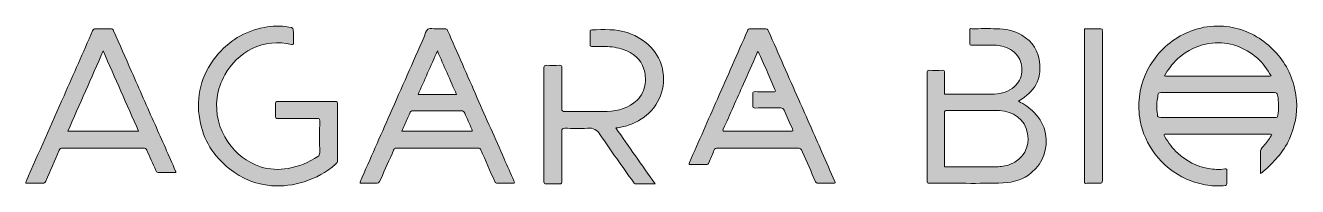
# Model space of a CAD drawing. Header units: centimetres. Extents: x 11.5 to 36.7, y -15.1 to -12.
import ezdxf

# ---------------------------------------------------------------- set-up
doc = ezdxf.new("R2010")
doc.units = ezdxf.units.CM
doc.header["$MEASUREMENT"] = 0
doc.layers.add('Layer 1', color=7, linetype='Continuous', lineweight=0)

# ---------------------------------------------------------------- blocks, each defined once
blk = doc.blocks.new('Block_0')
at = {"layer": 'Layer 1', "true_color": 0x76bcd7, "transparency": 33554687}
h = blk.add_hatch(color=143, dxfattribs=at)
h.dxf.hatch_style = 2
edge = h.paths.add_edge_path()
edge.add_spline(control_points=[(12.354, -14.043), (12.823, -14.043), (13.286, -14.043), (13.754, -14.043), (13.52, -13.514), (13.288, -12.99), (13.054, -12.459), (12.819, -12.991), (12.587, -13.515), (12.354, -14.043)], knot_values=[0, 0, 0, 0, 1, 1, 1, 2, 2, 2, 3, 3, 3, 3], degree=3, periodic=0)
edge = h.paths.add_edge_path()
edge.add_spline(control_points=[(14.494, -14.861), (14.374, -14.861), (14.256, -14.86), (14.139, -14.861), (14.11, -14.861), (14.105, -14.839), (14.097, -14.82), (14.036, -14.687), (13.975, -14.554), (13.917, -14.42), (13.903, -14.388), (13.883, -14.38), (13.85, -14.38), (13.317, -14.381), (12.783, -14.382), (12.25, -14.38), (12.215, -14.38), (12.198, -14.392), (12.185, -14.423), (12.096, -14.627), (12.006, -14.83), (11.918, -15.034), (11.905, -15.063), (11.89, -15.077), (11.856, -15.076), (11.755, -15.074), (11.654, -15.074), (11.552, -15.076), (11.517, -15.076), (11.516, -15.067), (11.529, -15.037), (11.779, -14.473), (12.029, -13.908), (12.279, -13.343), (12.468, -12.916), (12.657, -12.488), (12.845, -12.059), (12.858, -12.03), (12.872, -12.017), (12.906, -12.018), (13.002, -12.021), (13.099, -12.021), (13.195, -12.018), (13.231, -12.017), (13.247, -12.031), (13.261, -12.061), (13.378, -12.329), (13.497, -12.596), (13.615, -12.864), (13.77, -13.214), (13.925, -13.565), (14.08, -13.916), (14.216, -14.222), (14.351, -14.528), (14.487, -14.834), (14.49, -14.841), (14.491, -14.849), (14.494, -14.861)], knot_values=[0, 0, 0, 0, 1, 1, 1, 2, 2, 2, 3, 3, 3, 4, 4, 4, 5, 5, 5, 6, 6, 6, 7, 7, 7, 8, 8, 8, 9, 9, 9, 10, 10, 10, 11, 11, 11, 12, 12, 12, 13, 13, 13, 14, 14, 14, 15, 15, 15, 16, 16, 16, 17, 17, 17, 18, 18, 18, 19, 19, 19, 19], degree=3, periodic=0)
h = blk.add_hatch(color=143, dxfattribs=at)
h.dxf.hatch_style = 2
edge = h.paths.add_edge_path()
edge.add_spline(control_points=[(17.078, -13.46), (17.266, -13.46), (17.454, -13.461), (17.642, -13.459), (17.679, -13.459), (17.693, -13.467), (17.693, -13.507), (17.691, -13.878), (17.691, -14.249), (17.693, -14.62), (17.693, -14.657), (17.675, -14.675), (17.651, -14.697), (17.471, -14.861), (17.26, -14.97), (17.029, -15.044), (16.819, -15.111), (16.602, -15.14), (16.383, -15.123), (16.074, -15.098), (15.796, -14.983), (15.553, -14.789), (15.237, -14.538), (15.033, -14.215), (14.964, -13.817), (14.884, -13.357), (14.993, -12.938), (15.285, -12.573), (15.531, -12.265), (15.849, -12.066), (16.238, -11.992), (16.398, -11.962), (16.562, -11.954), (16.724, -11.986), (16.817, -12.004), (16.817, -12.003), (16.817, -12.097), (16.817, -12.164), (16.817, -12.231), (16.818, -12.298), (16.818, -12.325), (16.813, -12.335), (16.781, -12.328), (16.512, -12.27), (16.25, -12.288), (16.002, -12.412), (15.768, -12.529), (15.587, -12.702), (15.46, -12.932), (15.381, -13.074), (15.325, -13.225), (15.307, -13.386), (15.272, -13.702), (15.34, -13.994), (15.521, -14.257), (15.683, -14.491), (15.895, -14.658), (16.167, -14.748), (16.345, -14.807), (16.528, -14.813), (16.711, -14.78), (16.923, -14.742), (17.122, -14.668), (17.3, -14.544), (17.328, -14.525), (17.338, -14.505), (17.338, -14.472), (17.336, -14.262), (17.336, -14.051), (17.338, -13.84), (17.338, -13.802), (17.328, -13.791), (17.289, -13.791), (17.03, -13.793), (16.772, -13.791), (16.513, -13.793), (16.472, -13.794), (16.46, -13.783), (16.462, -13.742), (16.465, -13.665), (16.465, -13.588), (16.462, -13.512), (16.46, -13.472), (16.471, -13.458), (16.513, -13.459), (16.701, -13.461), (16.889, -13.46), (17.078, -13.46)], knot_values=[0, 0, 0, 0, 1, 1, 1, 2, 2, 2, 3, 3, 3, 4, 4, 4, 5, 5, 5, 6, 6, 6, 7, 7, 7, 8, 8, 8, 9, 9, 9, 10, 10, 10, 11, 11, 11, 12, 12, 12, 13, 13, 13, 14, 14, 14, 15, 15, 15, 16, 16, 16, 17, 17, 17, 18, 18, 18, 19, 19, 19, 20, 20, 20, 21, 21, 21, 22, 22, 22, 23, 23, 23, 24, 24, 24, 25, 25, 25, 26, 26, 26, 27, 27, 27, 28, 28, 28, 29, 29, 29, 29], degree=3, periodic=0)
h = blk.add_hatch(color=143, dxfattribs=at)
h.dxf.hatch_style = 2
edge = h.paths.add_edge_path()
edge.add_spline(control_points=[(20.045, -13.32), (19.92, -13.034), (19.795, -12.752), (19.666, -12.459), (19.535, -12.754), (19.41, -13.036), (19.284, -13.32), (19.54, -13.32), (19.79, -13.32), (20.045, -13.32)], knot_values=[0, 0, 0, 0, 1, 1, 1, 2, 2, 2, 3, 3, 3, 3], degree=3, periodic=0)
edge = h.paths.add_edge_path()
edge.add_spline(control_points=[(18.965, -14.043), (18.98, -14.045), (18.987, -14.046), (18.995, -14.046), (19.438, -14.046), (19.881, -14.046), (20.324, -14.047), (20.366, -14.047), (20.361, -14.032), (20.349, -14.005), (20.302, -13.9), (20.253, -13.795), (20.209, -13.688), (20.195, -13.654), (20.179, -13.643), (20.142, -13.643), (19.824, -13.645), (19.505, -13.645), (19.186, -13.643), (19.149, -13.643), (19.131, -13.654), (19.12, -13.689), (19.106, -13.729), (19.086, -13.766), (19.069, -13.805), (19.034, -13.883), (19.001, -13.962), (18.965, -14.043)], knot_values=[0, 0, 0, 0, 1, 1, 1, 2, 2, 2, 3, 3, 3, 4, 4, 4, 5, 5, 5, 6, 6, 6, 7, 7, 7, 8, 8, 8, 9, 9, 9, 9], degree=3, periodic=0)
edge = h.paths.add_edge_path()
edge.add_spline(control_points=[(21.005, -15.075), (20.954, -15.075), (20.903, -15.073), (20.852, -15.076), (20.824, -15.077), (20.812, -15.065), (20.802, -15.042), (20.71, -14.833), (20.618, -14.626), (20.527, -14.417), (20.516, -14.392), (20.503, -14.38), (20.473, -14.38), (19.933, -14.381), (19.393, -14.381), (18.853, -14.38), (18.822, -14.38), (18.811, -14.395), (18.8, -14.419), (18.716, -14.611), (18.63, -14.802), (18.546, -14.994), (18.51, -15.074), (18.512, -15.075), (18.422, -15.075), (18.337, -15.075), (18.252, -15.074), (18.167, -15.076), (18.132, -15.076), (18.13, -15.065), (18.142, -15.036), (18.339, -14.591), (18.535, -14.147), (18.732, -13.703), (18.956, -13.195), (19.18, -12.686), (19.404, -12.178), (19.427, -12.127), (19.436, -12.059), (19.479, -12.029), (19.522, -11.999), (19.587, -12.021), (19.643, -12.02), (19.7, -12.018), (19.757, -12.02), (19.814, -12.019), (19.84, -12.018), (19.856, -12.026), (19.867, -12.051), (20.063, -12.497), (20.259, -12.943), (20.456, -13.389), (20.632, -13.789), (20.809, -14.189), (20.986, -14.589), (21.051, -14.736), (21.115, -14.883), (21.182, -15.03), (21.198, -15.065), (21.194, -15.079), (21.152, -15.076), (21.103, -15.073), (21.054, -15.075), (21.005, -15.075)], knot_values=[0, 0, 0, 0, 1, 1, 1, 2, 2, 2, 3, 3, 3, 4, 4, 4, 5, 5, 5, 6, 6, 6, 7, 7, 7, 8, 8, 8, 9, 9, 9, 10, 10, 10, 11, 11, 11, 12, 12, 12, 13, 13, 13, 14, 14, 14, 15, 15, 15, 16, 16, 16, 17, 17, 17, 18, 18, 18, 19, 19, 19, 20, 20, 20, 21, 21, 21, 21], degree=3, periodic=0)
h = blk.add_hatch(color=143, dxfattribs=at)
h.dxf.hatch_style = 2
edge = h.paths.add_edge_path()
edge.add_spline(control_points=[(23.196, -13.982), (23.456, -14.351), (23.711, -14.714), (23.972, -15.086), (23.834, -15.086), (23.707, -15.086), (23.58, -15.086), (23.559, -15.086), (23.555, -15.067), (23.546, -15.055), (23.326, -14.743), (23.102, -14.435), (22.89, -14.118), (22.824, -14.019), (22.756, -13.975), (22.635, -13.985), (22.487, -13.998), (22.337, -13.99), (22.188, -13.987), (22.143, -13.986), (22.128, -13.996), (22.128, -14.045), (22.131, -14.375), (22.129, -14.705), (22.13, -15.035), (22.13, -15.074), (22.123, -15.089), (22.08, -15.087), (21.993, -15.084), (21.906, -15.085), (21.82, -15.087), (21.787, -15.088), (21.774, -15.08), (21.774, -15.044), (21.775, -14.291), (21.775, -13.538), (21.774, -12.785), (21.774, -12.75), (21.786, -12.742), (21.819, -12.742), (21.908, -12.744), (21.996, -12.745), (22.084, -12.742), (22.122, -12.741), (22.13, -12.753), (22.13, -12.789), (22.129, -13.059), (22.131, -13.328), (22.128, -13.598), (22.128, -13.647), (22.142, -13.656), (22.188, -13.656), (22.468, -13.653), (22.748, -13.659), (23.028, -13.653), (23.248, -13.648), (23.454, -13.588), (23.618, -13.433), (23.711, -13.345), (23.763, -13.229), (23.778, -13.101), (23.788, -13.005), (23.783, -12.91), (23.753, -12.817), (23.688, -12.613), (23.536, -12.5), (23.344, -12.43), (23.23, -12.389), (23.11, -12.373), (22.989, -12.372), (22.902, -12.371), (22.816, -12.371), (22.729, -12.372), (22.705, -12.372), (22.689, -12.369), (22.689, -12.338), (22.691, -12.248), (22.691, -12.158), (22.69, -12.069), (22.689, -12.045), (22.699, -12.037), (22.722, -12.038), (22.957, -12.041), (23.195, -12.017), (23.425, -12.096), (23.628, -12.165), (23.805, -12.271), (23.941, -12.441), (24.045, -12.569), (24.107, -12.715), (24.13, -12.874), (24.183, -13.242), (24.03, -13.609), (23.672, -13.822), (23.6, -13.864), (23.525, -13.899), (23.446, -13.927), (23.368, -13.954), (23.286, -13.969), (23.196, -13.982)], knot_values=[0, 0, 0, 0, 1, 1, 1, 2, 2, 2, 3, 3, 3, 4, 4, 4, 5, 5, 5, 6, 6, 6, 7, 7, 7, 8, 8, 8, 9, 9, 9, 10, 10, 10, 11, 11, 11, 12, 12, 12, 13, 13, 13, 14, 14, 14, 15, 15, 15, 16, 16, 16, 17, 17, 17, 18, 18, 18, 19, 19, 19, 20, 20, 20, 21, 21, 21, 22, 22, 22, 23, 23, 23, 24, 24, 24, 25, 25, 25, 26, 26, 26, 27, 27, 27, 28, 28, 28, 29, 29, 29, 30, 30, 30, 31, 31, 31, 32, 32, 32, 33, 33, 33, 33], degree=3, periodic=0)
h = blk.add_hatch(color=143, dxfattribs=at)
h.dxf.hatch_style = 2
edge = h.paths.add_edge_path()
edge.add_spline(control_points=[(26.014, -12.47), (25.994, -12.482), (25.991, -12.501), (25.984, -12.517), (25.896, -12.714), (25.809, -12.912), (25.722, -13.11), (25.589, -13.408), (25.457, -13.707), (25.324, -14.005), (25.308, -14.041), (25.315, -14.047), (25.352, -14.047), (25.789, -14.046), (26.226, -14.046), (26.662, -14.047), (26.709, -14.048), (26.705, -14.033), (26.691, -14.001), (26.635, -13.878), (26.58, -13.755), (26.528, -13.63), (26.514, -13.596), (26.496, -13.585), (26.46, -13.585), (26.291, -13.587), (26.123, -13.585), (25.954, -13.587), (25.917, -13.587), (25.907, -13.577), (25.908, -13.54), (25.911, -13.464), (25.911, -13.387), (25.908, -13.31), (25.907, -13.273), (25.918, -13.263), (25.955, -13.263), (26.074, -13.265), (26.194, -13.263), (26.313, -13.265), (26.35, -13.265), (26.367, -13.264), (26.345, -13.219), (26.288, -13.097), (26.237, -12.972), (26.183, -12.848), (26.127, -12.722), (26.071, -12.597), (26.014, -12.47)], knot_values=[0, 0, 0, 0, 1, 1, 1, 2, 2, 2, 3, 3, 3, 4, 4, 4, 5, 5, 5, 6, 6, 6, 7, 7, 7, 8, 8, 8, 9, 9, 9, 10, 10, 10, 11, 11, 11, 12, 12, 12, 13, 13, 13, 14, 14, 14, 15, 15, 15, 16, 16, 16, 16], degree=3, periodic=0)
edge = h.paths.add_edge_path()
edge.add_spline(control_points=[(26.01, -12.019), (26.054, -12.019), (26.099, -12.022), (26.142, -12.019), (26.181, -12.016), (26.202, -12.027), (26.219, -12.066), (26.417, -12.519), (26.617, -12.972), (26.817, -13.425), (26.969, -13.77), (27.122, -14.115), (27.274, -14.459), (27.36, -14.653), (27.444, -14.846), (27.531, -15.039), (27.544, -15.069), (27.535, -15.075), (27.506, -15.075), (27.403, -15.074), (27.3, -15.074), (27.197, -15.075), (27.172, -15.076), (27.16, -15.068), (27.149, -15.045), (27.064, -14.85), (26.977, -14.656), (26.891, -14.461), (26.856, -14.381), (26.858, -14.381), (26.773, -14.381), (26.253, -14.381), (25.733, -14.381), (25.212, -14.38), (25.174, -14.38), (25.154, -14.39), (25.139, -14.426), (25.108, -14.508), (25.07, -14.587), (25.037, -14.668), (25.027, -14.693), (25.015, -14.704), (24.987, -14.703), (24.884, -14.701), (24.781, -14.702), (24.678, -14.703), (24.643, -14.703), (24.639, -14.693), (24.653, -14.663), (24.838, -14.246), (25.022, -13.829), (25.207, -13.411), (25.405, -12.961), (25.604, -12.511), (25.801, -12.06), (25.814, -12.031), (25.829, -12.017), (25.863, -12.019), (25.912, -12.021), (25.961, -12.019), (26.01, -12.019)], knot_values=[0, 0, 0, 0, 1, 1, 1, 2, 2, 2, 3, 3, 3, 4, 4, 4, 5, 5, 5, 6, 6, 6, 7, 7, 7, 8, 8, 8, 9, 9, 9, 10, 10, 10, 11, 11, 11, 12, 12, 12, 13, 13, 13, 14, 14, 14, 15, 15, 15, 16, 16, 16, 17, 17, 17, 18, 18, 18, 19, 19, 19, 20, 20, 20, 20], degree=3, periodic=0)
at = {"layer": 'Layer 1', "true_color": 0x95cfc7, "transparency": 33554687}
h = blk.add_hatch(color=9, dxfattribs=at)
h.dxf.hatch_style = 2
edge = h.paths.add_edge_path()
edge.add_spline(control_points=[(30.992, -14.703), (30.908, -14.738), (30.818, -14.74), (30.73, -14.753), (30.73, -14.753), (30.73, -14.753), (30.73, -14.753), (30.692, -14.753), (30.655, -14.752), (30.617, -14.752), (30.311, -14.752), (30.006, -14.752), (29.7, -14.751), (29.7, -14.397), (29.701, -14.042), (29.699, -13.688), (29.699, -13.644), (29.711, -13.634), (29.754, -13.634), (30.099, -13.636), (30.444, -13.628), (30.789, -13.639), (31.044, -13.647), (31.301, -13.806), (31.344, -14.093), (31.386, -14.37), (31.272, -14.587), (30.992, -14.703)], knot_values=[0, 0, 0, 0, 1, 1, 1, 2, 2, 2, 3, 3, 3, 4, 4, 4, 5, 5, 5, 6, 6, 6, 7, 7, 7, 8, 8, 8, 9, 9, 9, 9], degree=3, periodic=0)
edge = h.paths.add_edge_path()
edge.add_spline(control_points=[(31.7, -14.099), (31.677, -13.934), (31.589, -13.796), (31.474, -13.675), (31.386, -13.582), (31.278, -13.516), (31.164, -13.452), (31.206, -13.423), (31.246, -13.398), (31.284, -13.37), (31.405, -13.277), (31.507, -13.17), (31.555, -13.021), (31.587, -12.924), (31.593, -12.825), (31.586, -12.723), (31.571, -12.465), (31.445, -12.277), (31.228, -12.143), (31.075, -12.049), (30.906, -12.024), (30.732, -12.019), (30.57, -12.015), (30.408, -12.018), (30.246, -12.019), (30.231, -12.019), (30.213, -12.011), (30.202, -12.029), (30.201, -12.122), (30.202, -12.214), (30.2, -12.307), (30.199, -12.335), (30.21, -12.343), (30.236, -12.342), (30.388, -12.341), (30.539, -12.341), (30.691, -12.341), (30.739, -12.348), (30.788, -12.351), (30.835, -12.363), (30.959, -12.395), (31.069, -12.451), (31.146, -12.558), (31.213, -12.652), (31.242, -12.756), (31.231, -12.871), (31.219, -12.989), (31.17, -13.088), (31.081, -13.167), (30.97, -13.265), (30.834, -13.299), (30.691, -13.313), (30.66, -13.312), (30.628, -13.312), (30.597, -13.312), (30.298, -13.311), (29.999, -13.311), (29.7, -13.31), (29.7, -13.17), (29.699, -13.029), (29.701, -12.889), (29.701, -12.854), (29.693, -12.84), (29.655, -12.841), (29.57, -12.844), (29.485, -12.843), (29.4, -12.841), (29.366, -12.84), (29.355, -12.85), (29.355, -12.885), (29.356, -13.6), (29.356, -14.316), (29.355, -15.031), (29.355, -15.064), (29.363, -15.077), (29.399, -15.076), (29.886, -15.07), (30.373, -15.086), (30.861, -15.067), (31.07, -15.059), (31.259, -15.002), (31.422, -14.865), (31.663, -14.662), (31.743, -14.401), (31.7, -14.099)], knot_values=[0, 0, 0, 0, 1, 1, 1, 2, 2, 2, 3, 3, 3, 4, 4, 4, 5, 5, 5, 6, 6, 6, 7, 7, 7, 8, 8, 8, 9, 9, 9, 10, 10, 10, 11, 11, 11, 12, 12, 12, 13, 13, 13, 14, 14, 14, 15, 15, 15, 16, 16, 16, 17, 17, 17, 18, 18, 18, 19, 19, 19, 20, 20, 20, 21, 21, 21, 22, 22, 22, 23, 23, 23, 24, 24, 24, 25, 25, 25, 26, 26, 26, 27, 27, 27, 28, 28, 28, 28], degree=3, periodic=0)
h = blk.add_hatch(color=9, dxfattribs=at)
h.dxf.hatch_style = 2
edge = h.paths.add_edge_path()
edge.add_spline(control_points=[(32.47, -12.029), (32.469, -12.042), (32.469, -12.055), (32.469, -12.068), (32.469, -13.054), (32.469, -14.04), (32.469, -15.026), (32.469, -15.039), (32.469, -15.052), (32.47, -15.065), (32.481, -15.084), (32.499, -15.075), (32.514, -15.076), (32.596, -15.077), (32.678, -15.076), (32.759, -15.076), (32.823, -15.076), (32.823, -15.076), (32.823, -15.013), (32.823, -14.036), (32.823, -13.058), (32.823, -12.081), (32.823, -12.069), (32.822, -12.058), (32.823, -12.047), (32.824, -12.026), (32.814, -12.018), (32.794, -12.018), (32.692, -12.018), (32.591, -12.018), (32.49, -12.018), (32.481, -12.018), (32.473, -12.02), (32.47, -12.029)], knot_values=[0, 0, 0, 0, 1, 1, 1, 2, 2, 2, 3, 3, 3, 4, 4, 4, 5, 5, 5, 6, 6, 6, 7, 7, 7, 8, 8, 8, 9, 9, 9, 10, 10, 10, 11, 11, 11, 11], degree=3, periodic=0)
edge.add_line((32.47, -12.029), (32.47, -12.029))
h = blk.add_hatch(color=9, dxfattribs=at)
h.dxf.hatch_style = 2
edge = h.paths.add_edge_path()
edge.add_spline(control_points=[(34.31, -12.616), (34.507, -12.443), (34.729, -12.329), (34.994, -12.302), (35.339, -12.267), (35.631, -12.382), (35.89, -12.603), (36.004, -12.702), (36.086, -12.823), (36.162, -12.951), (36.148, -12.964), (36.131, -12.959), (36.115, -12.959), (35.442, -12.959), (34.769, -12.959), (34.096, -12.958), (34.08, -12.958), (34.063, -12.966), (34.05, -12.95), (34.127, -12.831), (34.203, -12.711), (34.31, -12.616)], knot_values=[0, 0, 0, 0, 1, 1, 1, 2, 2, 2, 3, 3, 3, 4, 4, 4, 5, 5, 5, 6, 6, 6, 7, 7, 7, 7], degree=3, periodic=0)
edge = h.paths.add_edge_path()
edge.add_spline(control_points=[(36.664, -13.437), (36.652, -13.298), (36.626, -13.164), (36.581, -13.033), (36.481, -12.742), (36.303, -12.504), (36.066, -12.31), (35.821, -12.109), (35.538, -11.998), (35.223, -11.97), (35.049, -11.955), (34.874, -11.973), (34.706, -12.022), (34.384, -12.116), (34.114, -12.292), (33.902, -12.553), (33.71, -12.792), (33.589, -13.06), (33.557, -13.367), (33.541, -13.527), (33.541, -13.686), (33.572, -13.843), (33.62, -14.081), (33.716, -14.297), (33.863, -14.491), (34.03, -14.712), (34.24, -14.877), (34.491, -14.994), (34.625, -15.057), (34.766, -15.092), (34.911, -15.114), (35.025, -15.131), (35.141, -15.134), (35.257, -15.118), (35.284, -15.114), (35.287, -15.102), (35.287, -15.08), (35.286, -14.995), (35.285, -14.91), (35.288, -14.825), (35.289, -14.793), (35.277, -14.786), (35.249, -14.791), (35.139, -14.809), (35.029, -14.8), (34.919, -14.782), (34.687, -14.744), (34.489, -14.636), (34.316, -14.482), (34.211, -14.389), (34.132, -14.275), (34.061, -14.156), (34.032, -14.107), (34.033, -14.105), (34.091, -14.105), (34.77, -14.105), (35.449, -14.105), (36.128, -14.105), (36.144, -14.105), (36.159, -14.107), (36.178, -14.108), (36.139, -14.189), (36.084, -14.251), (36.033, -14.317), (36.005, -14.354), (35.954, -14.38), (35.954, -14.435), (35.953, -14.58), (35.954, -14.726), (35.954, -14.881), (35.976, -14.865), (35.993, -14.855), (36.007, -14.843), (36.109, -14.756), (36.204, -14.661), (36.291, -14.559), (36.384, -14.449), (36.467, -14.332), (36.525, -14.199), (36.631, -13.956), (36.686, -13.705), (36.664, -13.437)], knot_values=[0, 0, 0, 0, 1, 1, 1, 2, 2, 2, 3, 3, 3, 4, 4, 4, 5, 5, 5, 6, 6, 6, 7, 7, 7, 8, 8, 8, 9, 9, 9, 10, 10, 10, 11, 11, 11, 12, 12, 12, 13, 13, 13, 14, 14, 14, 15, 15, 15, 16, 16, 16, 17, 17, 17, 18, 18, 18, 19, 19, 19, 20, 20, 20, 21, 21, 21, 22, 22, 22, 23, 23, 23, 24, 24, 24, 25, 25, 25, 26, 26, 26, 27, 27, 27, 27], degree=3, periodic=0)
edge = h.paths.add_edge_path()
edge.add_spline(control_points=[(33.901, -13.644), (33.901, -13.586), (33.901, -13.528), (33.901, -13.47), (33.908, -13.423), (33.918, -13.377), (33.922, -13.33), (33.925, -13.292), (33.941, -13.282), (33.978, -13.282), (34.316, -13.284), (34.655, -13.283), (34.993, -13.283), (35.405, -13.283), (35.818, -13.284), (36.23, -13.282), (36.268, -13.282), (36.283, -13.29), (36.291, -13.333), (36.317, -13.468), (36.311, -13.601), (36.297, -13.736), (36.294, -13.772), (36.27, -13.773), (36.242, -13.773), (35.931, -13.773), (35.62, -13.773), (35.309, -13.773), (34.866, -13.773), (34.423, -13.772), (33.98, -13.774), (33.933, -13.774), (33.914, -13.758), (33.914, -13.716), (33.914, -13.691), (33.906, -13.668), (33.901, -13.644)], knot_values=[0, 0, 0, 0, 1, 1, 1, 2, 2, 2, 3, 3, 3, 4, 4, 4, 5, 5, 5, 6, 6, 6, 7, 7, 7, 8, 8, 8, 9, 9, 9, 10, 10, 10, 11, 11, 11, 12, 12, 12, 12], degree=3, periodic=0)
edge.add_line((33.901, -13.644), (33.901, -13.644))
at = {"layer": 'Layer 1'}
for points, knots in [([(14.494, -14.861), (14.374, -14.861), (14.256, -14.86), (14.139, -14.861), (14.11, -14.861), (14.105, -14.839), (14.097, -14.82), (14.036, -14.687), (13.975, -14.554), (13.917, -14.42), (13.903, -14.388), (13.883, -14.38), (13.85, -14.38), (13.317, -14.381), (12.783, -14.382), (12.25, -14.38), (12.215, -14.38), (12.198, -14.392), (12.185, -14.423), (12.096, -14.627), (12.006, -14.83), (11.918, -15.034), (11.905, -15.063), (11.89, -15.077), (11.856, -15.076), (11.755, -15.074), (11.654, -15.074), (11.552, -15.076), (11.517, -15.076), (11.516, -15.067), (11.529, -15.037), (11.779, -14.473), (12.029, -13.908), (12.279, -13.343), (12.468, -12.916), (12.657, -12.488), (12.845, -12.059), (12.858, -12.03), (12.872, -12.017), (12.906, -12.018), (13.002, -12.021), (13.099, -12.021), (13.195, -12.018), (13.231, -12.017), (13.247, -12.031), (13.261, -12.061), (13.378, -12.329), (13.497, -12.596), (13.615, -12.864), (13.77, -13.214), (13.925, -13.565), (14.08, -13.916), (14.216, -14.222), (14.351, -14.528), (14.487, -14.834), (14.49, -14.841), (14.491, -14.849), (14.494, -14.861)], [0, 0, 0, 0, 1, 1, 1, 2, 2, 2, 3, 3, 3, 4, 4, 4, 5, 5, 5, 6, 6, 6, 7, 7, 7, 8, 8, 8, 9, 9, 9, 10, 10, 10, 11, 11, 11, 12, 12, 12, 13, 13, 13, 14, 14, 14, 15, 15, 15, 16, 16, 16, 17, 17, 17, 18, 18, 18, 19, 19, 19, 19]), ([(17.078, -13.46), (17.266, -13.46), (17.454, -13.461), (17.642, -13.459), (17.679, -13.459), (17.693, -13.467), (17.693, -13.507), (17.691, -13.878), (17.691, -14.249), (17.693, -14.62), (17.693, -14.657), (17.675, -14.675), (17.651, -14.697), (17.471, -14.861), (17.26, -14.97), (17.029, -15.044), (16.819, -15.111), (16.602, -15.14), (16.383, -15.123), (16.074, -15.098), (15.796, -14.983), (15.553, -14.789), (15.237, -14.538), (15.033, -14.215), (14.964, -13.817), (14.884, -13.357), (14.993, -12.938), (15.285, -12.573), (15.531, -12.265), (15.849, -12.066), (16.238, -11.992), (16.398, -11.962), (16.562, -11.954), (16.724, -11.986), (16.817, -12.004), (16.817, -12.003), (16.817, -12.097), (16.817, -12.164), (16.817, -12.231), (16.818, -12.298), (16.818, -12.325), (16.813, -12.335), (16.781, -12.328), (16.512, -12.27), (16.25, -12.288), (16.002, -12.412), (15.768, -12.529), (15.587, -12.702), (15.46, -12.932), (15.381, -13.074), (15.325, -13.225), (15.307, -13.386), (15.272, -13.702), (15.34, -13.994), (15.521, -14.257), (15.683, -14.491), (15.895, -14.658), (16.167, -14.748), (16.345, -14.807), (16.528, -14.813), (16.711, -14.78), (16.923, -14.742), (17.122, -14.668), (17.3, -14.544), (17.328, -14.525), (17.338, -14.505), (17.338, -14.472), (17.336, -14.262), (17.336, -14.051), (17.338, -13.84), (17.338, -13.802), (17.328, -13.791), (17.289, -13.791), (17.03, -13.793), (16.772, -13.791), (16.513, -13.793), (16.472, -13.794), (16.46, -13.783), (16.462, -13.742), (16.465, -13.665), (16.465, -13.588), (16.462, -13.512), (16.46, -13.472), (16.471, -13.458), (16.513, -13.459), (16.701, -13.461), (16.889, -13.46), (17.078, -13.46)], [0, 0, 0, 0, 1, 1, 1, 2, 2, 2, 3, 3, 3, 4, 4, 4, 5, 5, 5, 6, 6, 6, 7, 7, 7, 8, 8, 8, 9, 9, 9, 10, 10, 10, 11, 11, 11, 12, 12, 12, 13, 13, 13, 14, 14, 14, 15, 15, 15, 16, 16, 16, 17, 17, 17, 18, 18, 18, 19, 19, 19, 20, 20, 20, 21, 21, 21, 22, 22, 22, 23, 23, 23, 24, 24, 24, 25, 25, 25, 26, 26, 26, 27, 27, 27, 28, 28, 28, 29, 29, 29, 29]), ([(21.005, -15.075), (20.954, -15.075), (20.903, -15.073), (20.852, -15.076), (20.824, -15.077), (20.812, -15.065), (20.802, -15.042), (20.71, -14.833), (20.618, -14.626), (20.527, -14.417), (20.516, -14.392), (20.503, -14.38), (20.473, -14.38), (19.933, -14.381), (19.393, -14.381), (18.853, -14.38), (18.822, -14.38), (18.811, -14.395), (18.8, -14.419), (18.716, -14.611), (18.63, -14.802), (18.546, -14.994), (18.51, -15.074), (18.512, -15.075), (18.422, -15.075), (18.337, -15.075), (18.252, -15.074), (18.167, -15.076), (18.132, -15.076), (18.13, -15.065), (18.142, -15.036), (18.339, -14.591), (18.535, -14.147), (18.732, -13.703), (18.956, -13.195), (19.18, -12.686), (19.404, -12.178), (19.427, -12.127), (19.436, -12.059), (19.479, -12.029), (19.522, -11.999), (19.587, -12.021), (19.643, -12.02), (19.7, -12.018), (19.757, -12.02), (19.814, -12.019), (19.84, -12.018), (19.856, -12.026), (19.867, -12.051), (20.063, -12.497), (20.259, -12.943), (20.456, -13.389), (20.632, -13.789), (20.809, -14.189), (20.986, -14.589), (21.051, -14.736), (21.115, -14.883), (21.182, -15.03), (21.198, -15.065), (21.194, -15.079), (21.152, -15.076), (21.103, -15.073), (21.054, -15.075), (21.005, -15.075)], [0, 0, 0, 0, 1, 1, 1, 2, 2, 2, 3, 3, 3, 4, 4, 4, 5, 5, 5, 6, 6, 6, 7, 7, 7, 8, 8, 8, 9, 9, 9, 10, 10, 10, 11, 11, 11, 12, 12, 12, 13, 13, 13, 14, 14, 14, 15, 15, 15, 16, 16, 16, 17, 17, 17, 18, 18, 18, 19, 19, 19, 20, 20, 20, 21, 21, 21, 21]), ([(23.196, -13.982), (23.456, -14.351), (23.711, -14.714), (23.972, -15.086), (23.834, -15.086), (23.707, -15.086), (23.58, -15.086), (23.559, -15.086), (23.555, -15.067), (23.546, -15.055), (23.326, -14.743), (23.102, -14.435), (22.89, -14.118), (22.824, -14.019), (22.756, -13.975), (22.635, -13.985), (22.487, -13.998), (22.337, -13.99), (22.188, -13.987), (22.143, -13.986), (22.128, -13.996), (22.128, -14.045), (22.131, -14.375), (22.129, -14.705), (22.13, -15.035), (22.13, -15.074), (22.123, -15.089), (22.08, -15.087), (21.993, -15.084), (21.906, -15.085), (21.82, -15.087), (21.787, -15.088), (21.774, -15.08), (21.774, -15.044), (21.775, -14.291), (21.775, -13.538), (21.774, -12.785), (21.774, -12.75), (21.786, -12.742), (21.819, -12.742), (21.908, -12.744), (21.996, -12.745), (22.084, -12.742), (22.122, -12.741), (22.13, -12.753), (22.13, -12.789), (22.129, -13.059), (22.131, -13.328), (22.128, -13.598), (22.128, -13.647), (22.142, -13.656), (22.188, -13.656), (22.468, -13.653), (22.748, -13.659), (23.028, -13.653), (23.248, -13.648), (23.454, -13.588), (23.618, -13.433), (23.711, -13.345), (23.763, -13.229), (23.778, -13.101), (23.788, -13.005), (23.783, -12.91), (23.753, -12.817), (23.688, -12.613), (23.536, -12.5), (23.344, -12.43), (23.23, -12.389), (23.11, -12.373), (22.989, -12.372), (22.902, -12.371), (22.816, -12.371), (22.729, -12.372), (22.705, -12.372), (22.689, -12.369), (22.689, -12.338), (22.691, -12.248), (22.691, -12.158), (22.69, -12.069), (22.689, -12.045), (22.699, -12.037), (22.722, -12.038), (22.957, -12.041), (23.195, -12.017), (23.425, -12.096), (23.628, -12.165), (23.805, -12.271), (23.941, -12.441), (24.045, -12.569), (24.107, -12.715), (24.13, -12.874), (24.183, -13.242), (24.03, -13.609), (23.672, -13.822), (23.6, -13.864), (23.525, -13.899), (23.446, -13.927), (23.368, -13.954), (23.286, -13.969), (23.196, -13.982)], [0, 0, 0, 0, 1, 1, 1, 2, 2, 2, 3, 3, 3, 4, 4, 4, 5, 5, 5, 6, 6, 6, 7, 7, 7, 8, 8, 8, 9, 9, 9, 10, 10, 10, 11, 11, 11, 12, 12, 12, 13, 13, 13, 14, 14, 14, 15, 15, 15, 16, 16, 16, 17, 17, 17, 18, 18, 18, 19, 19, 19, 20, 20, 20, 21, 21, 21, 22, 22, 22, 23, 23, 23, 24, 24, 24, 25, 25, 25, 26, 26, 26, 27, 27, 27, 28, 28, 28, 29, 29, 29, 30, 30, 30, 31, 31, 31, 32, 32, 32, 33, 33, 33, 33]), ([(26.01, -12.019), (26.054, -12.019), (26.099, -12.022), (26.142, -12.019), (26.181, -12.016), (26.202, -12.027), (26.219, -12.066), (26.417, -12.519), (26.617, -12.972), (26.817, -13.425), (26.969, -13.77), (27.122, -14.115), (27.274, -14.459), (27.36, -14.653), (27.444, -14.846), (27.531, -15.039), (27.544, -15.069), (27.535, -15.075), (27.506, -15.075), (27.403, -15.074), (27.3, -15.074), (27.197, -15.075), (27.172, -15.076), (27.16, -15.068), (27.149, -15.045), (27.064, -14.85), (26.977, -14.656), (26.891, -14.461), (26.856, -14.381), (26.858, -14.381), (26.773, -14.381), (26.253, -14.381), (25.733, -14.381), (25.212, -14.38), (25.174, -14.38), (25.154, -14.39), (25.139, -14.426), (25.108, -14.508), (25.07, -14.587), (25.037, -14.668), (25.027, -14.693), (25.015, -14.704), (24.987, -14.703), (24.884, -14.701), (24.781, -14.702), (24.678, -14.703), (24.643, -14.703), (24.639, -14.693), (24.653, -14.663), (24.838, -14.246), (25.022, -13.829), (25.207, -13.411), (25.405, -12.961), (25.604, -12.511), (25.801, -12.06), (25.814, -12.031), (25.829, -12.017), (25.863, -12.019), (25.912, -12.021), (25.961, -12.019), (26.01, -12.019)], [0, 0, 0, 0, 1, 1, 1, 2, 2, 2, 3, 3, 3, 4, 4, 4, 5, 5, 5, 6, 6, 6, 7, 7, 7, 8, 8, 8, 9, 9, 9, 10, 10, 10, 11, 11, 11, 12, 12, 12, 13, 13, 13, 14, 14, 14, 15, 15, 15, 16, 16, 16, 17, 17, 17, 18, 18, 18, 19, 19, 19, 20, 20, 20, 20]), ([(31.7, -14.099), (31.677, -13.934), (31.589, -13.796), (31.474, -13.675), (31.386, -13.582), (31.278, -13.516), (31.164, -13.452), (31.206, -13.423), (31.246, -13.398), (31.284, -13.37), (31.405, -13.277), (31.507, -13.17), (31.555, -13.021), (31.587, -12.924), (31.593, -12.825), (31.586, -12.723), (31.571, -12.465), (31.445, -12.277), (31.228, -12.143), (31.075, -12.049), (30.906, -12.024), (30.732, -12.019), (30.57, -12.015), (30.408, -12.018), (30.246, -12.019), (30.231, -12.019), (30.213, -12.011), (30.202, -12.029), (30.201, -12.122), (30.202, -12.214), (30.2, -12.307), (30.199, -12.335), (30.21, -12.343), (30.236, -12.342), (30.388, -12.341), (30.539, -12.341), (30.691, -12.341), (30.739, -12.348), (30.788, -12.351), (30.835, -12.363), (30.959, -12.395), (31.069, -12.451), (31.146, -12.558), (31.213, -12.652), (31.242, -12.756), (31.231, -12.871), (31.219, -12.989), (31.17, -13.088), (31.081, -13.167), (30.97, -13.265), (30.834, -13.299), (30.691, -13.313), (30.66, -13.312), (30.628, -13.312), (30.597, -13.312), (30.298, -13.311), (29.999, -13.311), (29.7, -13.31), (29.7, -13.17), (29.699, -13.029), (29.701, -12.889), (29.701, -12.854), (29.693, -12.84), (29.655, -12.841), (29.57, -12.844), (29.485, -12.843), (29.4, -12.841), (29.366, -12.84), (29.355, -12.85), (29.355, -12.885), (29.356, -13.6), (29.356, -14.316), (29.355, -15.031), (29.355, -15.064), (29.363, -15.077), (29.399, -15.076), (29.886, -15.07), (30.373, -15.086), (30.861, -15.067), (31.07, -15.059), (31.259, -15.002), (31.422, -14.865), (31.663, -14.662), (31.743, -14.401), (31.7, -14.099)], [0, 0, 0, 0, 1, 1, 1, 2, 2, 2, 3, 3, 3, 4, 4, 4, 5, 5, 5, 6, 6, 6, 7, 7, 7, 8, 8, 8, 9, 9, 9, 10, 10, 10, 11, 11, 11, 12, 12, 12, 13, 13, 13, 14, 14, 14, 15, 15, 15, 16, 16, 16, 17, 17, 17, 18, 18, 18, 19, 19, 19, 20, 20, 20, 21, 21, 21, 22, 22, 22, 23, 23, 23, 24, 24, 24, 25, 25, 25, 26, 26, 26, 27, 27, 27, 28, 28, 28, 28]), ([(32.47, -12.029), (32.469, -12.042), (32.469, -12.055), (32.469, -12.068), (32.469, -13.054), (32.469, -14.04), (32.469, -15.026), (32.469, -15.039), (32.469, -15.052), (32.47, -15.065), (32.481, -15.084), (32.499, -15.075), (32.514, -15.076), (32.596, -15.077), (32.678, -15.076), (32.759, -15.076), (32.823, -15.076), (32.823, -15.076), (32.823, -15.013), (32.823, -14.036), (32.823, -13.058), (32.823, -12.081), (32.823, -12.069), (32.822, -12.058), (32.823, -12.047), (32.824, -12.026), (32.814, -12.018), (32.794, -12.018), (32.692, -12.018), (32.591, -12.018), (32.49, -12.018), (32.481, -12.018), (32.473, -12.02), (32.47, -12.029)], [0, 0, 0, 0, 1, 1, 1, 2, 2, 2, 3, 3, 3, 4, 4, 4, 5, 5, 5, 6, 6, 6, 7, 7, 7, 8, 8, 8, 9, 9, 9, 10, 10, 10, 11, 11, 11, 11]), ([(36.664, -13.437), (36.652, -13.298), (36.626, -13.164), (36.581, -13.033), (36.481, -12.742), (36.303, -12.504), (36.066, -12.31), (35.821, -12.109), (35.538, -11.998), (35.223, -11.97), (35.049, -11.955), (34.874, -11.973), (34.706, -12.022), (34.384, -12.116), (34.114, -12.292), (33.902, -12.553), (33.71, -12.792), (33.589, -13.06), (33.557, -13.367), (33.541, -13.527), (33.541, -13.686), (33.572, -13.843), (33.62, -14.081), (33.716, -14.297), (33.863, -14.491), (34.03, -14.712), (34.24, -14.877), (34.491, -14.994), (34.625, -15.057), (34.766, -15.092), (34.911, -15.114), (35.025, -15.131), (35.141, -15.134), (35.257, -15.118), (35.284, -15.114), (35.287, -15.102), (35.287, -15.08), (35.286, -14.995), (35.285, -14.91), (35.288, -14.825), (35.289, -14.793), (35.277, -14.786), (35.249, -14.791), (35.139, -14.809), (35.029, -14.8), (34.919, -14.782), (34.687, -14.744), (34.489, -14.636), (34.316, -14.482), (34.211, -14.389), (34.132, -14.275), (34.061, -14.156), (34.032, -14.107), (34.033, -14.105), (34.091, -14.105), (34.77, -14.105), (35.449, -14.105), (36.128, -14.105), (36.144, -14.105), (36.159, -14.107), (36.178, -14.108), (36.139, -14.189), (36.084, -14.251), (36.033, -14.317), (36.005, -14.354), (35.954, -14.38), (35.954, -14.435), (35.953, -14.58), (35.954, -14.726), (35.954, -14.881), (35.976, -14.865), (35.993, -14.855), (36.007, -14.843), (36.109, -14.756), (36.204, -14.661), (36.291, -14.559), (36.384, -14.449), (36.467, -14.332), (36.525, -14.199), (36.631, -13.956), (36.686, -13.705), (36.664, -13.437)], [0, 0, 0, 0, 1, 1, 1, 2, 2, 2, 3, 3, 3, 4, 4, 4, 5, 5, 5, 6, 6, 6, 7, 7, 7, 8, 8, 8, 9, 9, 9, 10, 10, 10, 11, 11, 11, 12, 12, 12, 13, 13, 13, 14, 14, 14, 15, 15, 15, 16, 16, 16, 17, 17, 17, 18, 18, 18, 19, 19, 19, 20, 20, 20, 21, 21, 21, 22, 22, 22, 23, 23, 23, 24, 24, 24, 25, 25, 25, 26, 26, 26, 27, 27, 27, 27]), ([(34.31, -12.616), (34.507, -12.443), (34.729, -12.329), (34.994, -12.302), (35.339, -12.267), (35.631, -12.382), (35.89, -12.603), (36.004, -12.702), (36.086, -12.823), (36.162, -12.951), (36.148, -12.964), (36.131, -12.959), (36.115, -12.959), (35.442, -12.959), (34.769, -12.959), (34.096, -12.958), (34.08, -12.958), (34.063, -12.966), (34.05, -12.95), (34.127, -12.831), (34.203, -12.711), (34.31, -12.616)], [0, 0, 0, 0, 1, 1, 1, 2, 2, 2, 3, 3, 3, 4, 4, 4, 5, 5, 5, 6, 6, 6, 7, 7, 7, 7]), ([(12.354, -14.043), (12.823, -14.043), (13.286, -14.043), (13.754, -14.043), (13.52, -13.514), (13.288, -12.99), (13.054, -12.459), (12.819, -12.991), (12.587, -13.515), (12.354, -14.043)], [0, 0, 0, 0, 1, 1, 1, 2, 2, 2, 3, 3, 3, 3]), ([(20.045, -13.32), (19.92, -13.034), (19.795, -12.752), (19.666, -12.459), (19.535, -12.754), (19.41, -13.036), (19.284, -13.32), (19.54, -13.32), (19.79, -13.32), (20.045, -13.32)], [0, 0, 0, 0, 1, 1, 1, 2, 2, 2, 3, 3, 3, 3]), ([(26.014, -12.47), (25.994, -12.482), (25.991, -12.501), (25.984, -12.517), (25.896, -12.714), (25.809, -12.912), (25.722, -13.11), (25.589, -13.408), (25.457, -13.707), (25.324, -14.005), (25.308, -14.041), (25.315, -14.047), (25.352, -14.047), (25.789, -14.046), (26.226, -14.046), (26.662, -14.047), (26.709, -14.048), (26.705, -14.033), (26.691, -14.001), (26.635, -13.878), (26.58, -13.755), (26.528, -13.63), (26.514, -13.596), (26.496, -13.585), (26.46, -13.585), (26.291, -13.587), (26.123, -13.585), (25.954, -13.587), (25.917, -13.587), (25.907, -13.577), (25.908, -13.54), (25.911, -13.464), (25.911, -13.387), (25.908, -13.31), (25.907, -13.273), (25.918, -13.263), (25.955, -13.263), (26.074, -13.265), (26.194, -13.263), (26.313, -13.265), (26.35, -13.265), (26.367, -13.264), (26.345, -13.219), (26.288, -13.097), (26.237, -12.972), (26.183, -12.848), (26.127, -12.722), (26.071, -12.597), (26.014, -12.47)], [0, 0, 0, 0, 1, 1, 1, 2, 2, 2, 3, 3, 3, 4, 4, 4, 5, 5, 5, 6, 6, 6, 7, 7, 7, 8, 8, 8, 9, 9, 9, 10, 10, 10, 11, 11, 11, 12, 12, 12, 13, 13, 13, 14, 14, 14, 15, 15, 15, 16, 16, 16, 16]), ([(33.901, -13.644), (33.901, -13.586), (33.901, -13.528), (33.901, -13.47), (33.908, -13.423), (33.918, -13.377), (33.922, -13.33), (33.925, -13.292), (33.941, -13.282), (33.978, -13.282), (34.316, -13.284), (34.655, -13.283), (34.993, -13.283), (35.405, -13.283), (35.818, -13.284), (36.23, -13.282), (36.268, -13.282), (36.283, -13.29), (36.291, -13.333), (36.317, -13.468), (36.311, -13.601), (36.297, -13.736), (36.294, -13.772), (36.27, -13.773), (36.242, -13.773), (35.931, -13.773), (35.62, -13.773), (35.309, -13.773), (34.866, -13.773), (34.423, -13.772), (33.98, -13.774), (33.933, -13.774), (33.914, -13.758), (33.914, -13.716), (33.914, -13.691), (33.906, -13.668), (33.901, -13.644)], [0, 0, 0, 0, 1, 1, 1, 2, 2, 2, 3, 3, 3, 4, 4, 4, 5, 5, 5, 6, 6, 6, 7, 7, 7, 8, 8, 8, 9, 9, 9, 10, 10, 10, 11, 11, 11, 12, 12, 12, 12]), ([(18.965, -14.043), (18.98, -14.045), (18.987, -14.046), (18.995, -14.046), (19.438, -14.046), (19.881, -14.046), (20.324, -14.047), (20.366, -14.047), (20.361, -14.032), (20.349, -14.005), (20.302, -13.9), (20.253, -13.795), (20.209, -13.688), (20.195, -13.654), (20.179, -13.643), (20.142, -13.643), (19.824, -13.645), (19.505, -13.645), (19.186, -13.643), (19.149, -13.643), (19.131, -13.654), (19.12, -13.689), (19.106, -13.729), (19.086, -13.766), (19.069, -13.805), (19.034, -13.883), (19.001, -13.962), (18.965, -14.043)], [0, 0, 0, 0, 1, 1, 1, 2, 2, 2, 3, 3, 3, 4, 4, 4, 5, 5, 5, 6, 6, 6, 7, 7, 7, 8, 8, 8, 9, 9, 9, 9]), ([(30.992, -14.703), (30.908, -14.738), (30.818, -14.74), (30.73, -14.753), (30.73, -14.753), (30.73, -14.753), (30.73, -14.753), (30.692, -14.753), (30.655, -14.752), (30.617, -14.752), (30.311, -14.752), (30.006, -14.752), (29.7, -14.751), (29.7, -14.397), (29.701, -14.042), (29.699, -13.688), (29.699, -13.644), (29.711, -13.634), (29.754, -13.634), (30.099, -13.636), (30.444, -13.628), (30.789, -13.639), (31.044, -13.647), (31.301, -13.806), (31.344, -14.093), (31.386, -14.37), (31.272, -14.587), (30.992, -14.703)], [0, 0, 0, 0, 1, 1, 1, 2, 2, 2, 3, 3, 3, 4, 4, 4, 5, 5, 5, 6, 6, 6, 7, 7, 7, 8, 8, 8, 9, 9, 9, 9])]:
    blk.add_open_spline(points, degree=3, knots=knots, dxfattribs=at)

msp = doc.modelspace()

# ---------------------------------------------------------------- block references
at = {"layer": 'Layer 1'}
msp.add_blockref('Block_0', (0, 0), dxfattribs=at)

doc.saveas('drawing.dxf')
